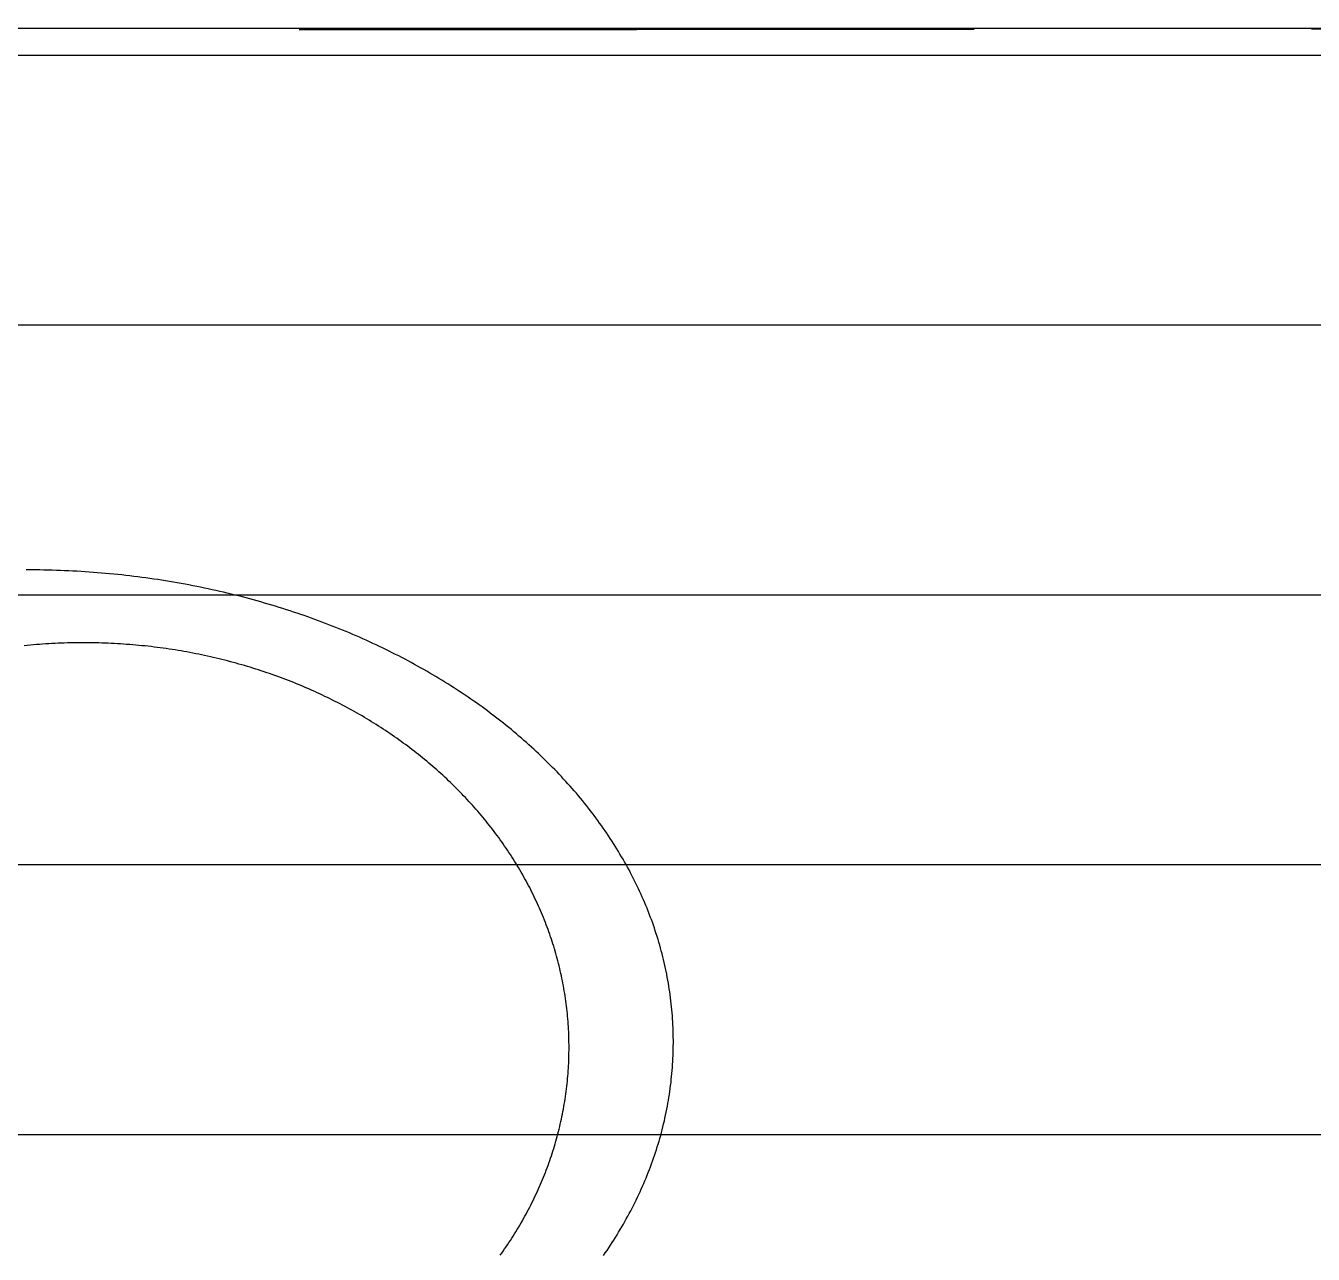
# Model space of a CAD drawing. Header units: millimetres. Extents: x 90740 to 167944, y -39332 to 25855.
# Drawn here: x 100345.9 to 100822.9, y 17308 to 17763.3 of the extents above; entities that cross this region are included whole.
import ezdxf

# ---------------------------------------------------------------- set-up
doc = ezdxf.new("R2010")
doc.units = ezdxf.units.MM
doc.linetypes.add('DASH', pattern=[75, 50, -25])
doc.layers.add('OKRAJOV__DILAT_CIA_PDL', color=2, linetype='Continuous')
doc.layers.add('PODLAHOVKA', color=7, linetype='Continuous')
doc.layers.add('XR$1$STANDARD', color=252, linetype='Continuous', lineweight=25)

# ---------------------------------------------------------------- blocks, each defined once
blk = doc.blocks.new('A$C90b3fe5d')
at = {"layer": 'XR$1$STANDARD', "linetype": 'Continuous', "lineweight": -2}
for p, q in [((582.23, 21223.38), (1832.23, 21223.38)), ((1070.79, 21022.67), (1070.38, 21022.67)), ((1072.35, 21022.66), (1070.79, 21022.67)), ((1073.9, 21022.65), (1072.35, 21022.66)), ((1075.44, 21022.63), (1073.9, 21022.65)), ((1076.99, 21022.6), (1075.44, 21022.63)), ((1078.53, 21022.56), (1076.99, 21022.6)), ((1080.07, 21022.52), (1078.53, 21022.56)), ((1081.61, 21022.47), (1080.07, 21022.52)), ((1083.14, 21022.42), (1081.61, 21022.47)), ((1084.68, 21022.35), (1083.14, 21022.42)), ((1086.21, 21022.28), (1084.68, 21022.35)), ((1087.73, 21022.21), (1086.21, 21022.28)), ((1089.26, 21022.12), (1087.73, 21022.21)), ((1090.78, 21022.03), (1089.26, 21022.12)), ((1092.3, 21021.93), (1090.78, 21022.03)), ((1093.82, 21021.83), (1092.3, 21021.93)), ((1095.33, 21021.72), (1093.82, 21021.83)), ((1096.84, 21021.6), (1095.33, 21021.72)), ((1098.35, 21021.47), (1096.84, 21021.6)), ((1099.85, 21021.34), (1098.35, 21021.47)), ((1101.36, 21021.2), (1099.85, 21021.34)), ((1102.86, 21021.06), (1101.36, 21021.2)), ((1104.35, 21020.91), (1102.86, 21021.06)), ((1105.85, 21020.75), (1104.35, 21020.91)), ((1107.34, 21020.58), (1105.85, 21020.75)), ((1108.82, 21020.41), (1107.34, 21020.58)), ((1110.31, 21020.23), (1108.82, 21020.41)), ((1111.79, 21020.05), (1110.31, 21020.23)), ((1113.27, 21019.85), (1111.79, 21020.05)), ((1114.74, 21019.66), (1113.27, 21019.85)), ((1116.22, 21019.45), (1114.74, 21019.66)), ((1117.68, 21019.24), (1116.22, 21019.45)), ((1119.15, 21019.02), (1117.68, 21019.24)), ((1120.61, 21018.8), (1119.15, 21019.02)), ((1122.07, 21018.57), (1120.61, 21018.8)), ((1123.53, 21018.33), (1122.07, 21018.57)), ((1124.98, 21018.08), (1123.53, 21018.33)), ((1126.43, 21017.83), (1124.98, 21018.08)), ((1127.87, 21017.58), (1126.43, 21017.83)), ((1129.32, 21017.31), (1127.87, 21017.58)), ((1130.75, 21017.05), (1129.32, 21017.31)), ((1132.19, 21016.77), (1130.75, 21017.05)), ((1133.62, 21016.49), (1132.19, 21016.77)), ((1135.05, 21016.2), (1133.62, 21016.49)), ((1136.47, 21015.91), (1135.05, 21016.2)), ((1137.89, 21015.6), (1136.47, 21015.91)), ((1139.31, 21015.3), (1137.89, 21015.6)), ((1140.73, 21014.99), (1139.31, 21015.3)), ((1142.14, 21014.67), (1140.73, 21014.99)), ((1143.54, 21014.34), (1142.14, 21014.67)), ((1144.94, 21014.01), (1143.54, 21014.34)), ((1146.34, 21013.67), (1144.94, 21014.01)), ((1147.74, 21013.33), (1146.34, 21013.67)), ((1149.13, 21012.98), (1147.74, 21013.33)), ((1150.51, 21012.62), (1149.13, 21012.98)), ((1151.9, 21012.26), (1150.51, 21012.62)), ((1153.28, 21011.89), (1151.9, 21012.26)), ((1154.65, 21011.52), (1153.28, 21011.89)), ((1156.02, 21011.14), (1154.65, 21011.52)), ((1157.39, 21010.76), (1156.02, 21011.14)), ((1158.75, 21010.36), (1157.39, 21010.76)), ((1160.11, 21009.97), (1158.75, 21010.36)), ((1161.47, 21009.56), (1160.11, 21009.97)), ((1162.82, 21009.15), (1161.47, 21009.56)), ((1164.16, 21008.74), (1162.82, 21009.15)), ((1165.51, 21008.32), (1164.16, 21008.74)), ((1166.84, 21007.89), (1165.51, 21008.32)), ((1168.18, 21007.46), (1166.84, 21007.89)), ((1169.51, 21007.02), (1168.18, 21007.46)), ((1170.83, 21006.58), (1169.51, 21007.02)), ((1172.15, 21006.13), (1170.83, 21006.58)), ((1173.47, 21005.68), (1172.15, 21006.13)), ((1174.78, 21005.22), (1173.47, 21005.68)), ((1176.09, 21004.75), (1174.78, 21005.22)), ((1177.39, 21004.28), (1176.09, 21004.75)), ((1178.69, 21003.8), (1177.39, 21004.28)), ((1179.99, 21003.32), (1178.69, 21003.8)), ((1181.28, 21002.83), (1179.99, 21003.32)), ((1182.56, 21002.34), (1181.28, 21002.83)), ((1183.84, 21001.84), (1182.56, 21002.34)), ((1185.12, 21001.33), (1183.84, 21001.84)), ((1186.39, 21000.82), (1185.12, 21001.33)), ((1187.66, 21000.31), (1186.39, 21000.82)), ((1188.92, 20999.78), (1187.66, 21000.31)), ((1077.68, 20995.2), (1076.54, 20995.13)), ((1078.83, 20995.27), (1077.68, 20995.2)), ((1079.97, 20995.34), (1078.83, 20995.27)), ((1081.12, 20995.39), (1079.97, 20995.34)), ((1082.27, 20995.45), (1081.12, 20995.39)), ((1083.42, 20995.49), (1082.27, 20995.45)), ((1084.57, 20995.53), (1083.42, 20995.49)), ((1085.73, 20995.56), (1084.57, 20995.53)), ((1086.88, 20995.59), (1085.73, 20995.56)), ((1088.04, 20995.61), (1086.88, 20995.59)), ((1089.2, 20995.63), (1088.04, 20995.61)), ((1090.37, 20995.64), (1089.2, 20995.63)), ((1091.53, 20995.64), (1090.37, 20995.64)), ((1092.69, 20995.64), (1091.53, 20995.64)), ((1091.53, 20995.64), (1091.53, 20995.64)), ((1093.86, 20995.63), (1092.69, 20995.64)), ((1095.02, 20995.61), (1093.86, 20995.63)), ((1096.18, 20995.59), (1095.02, 20995.61)), ((1097.33, 20995.56), (1096.18, 20995.59)), ((1098.49, 20995.53), (1097.33, 20995.56)), ((1099.64, 20995.49), (1098.49, 20995.53)), ((1100.79, 20995.45), (1099.64, 20995.49)), ((1101.94, 20995.39), (1100.79, 20995.45)), ((1103.09, 20995.34), (1101.94, 20995.39)), ((1104.24, 20995.27), (1103.09, 20995.34)), ((1105.38, 20995.2), (1104.24, 20995.27)), ((1106.52, 20995.13), (1105.38, 20995.2)), ((1190.17, 20999.26), (1188.92, 20999.78)), ((1191.43, 20998.73), (1190.17, 20999.26)), ((1192.67, 20998.19), (1191.43, 20998.73)), ((1193.92, 20997.65), (1192.67, 20998.19)), ((1195.15, 20997.1), (1193.92, 20997.65)), ((1196.39, 20996.55), (1195.15, 20997.1)), ((1197.61, 20995.99), (1196.39, 20996.55)), ((1198.84, 20995.42), (1197.61, 20995.99)), ((1200.05, 20994.86), (1198.84, 20995.42)), ((1070.86, 20994.66), (1069.73, 20994.55)), ((1071.99, 20994.77), (1070.86, 20994.66)), ((1073.13, 20994.87), (1071.99, 20994.77)), ((1074.26, 20994.96), (1073.13, 20994.87)), ((1075.4, 20995.05), (1074.26, 20994.96)), ((1076.54, 20995.13), (1075.4, 20995.05)), ((1107.66, 20995.05), (1106.52, 20995.13)), ((1108.8, 20994.96), (1107.66, 20995.05)), ((1109.93, 20994.87), (1108.8, 20994.96)), ((1111.07, 20994.77), (1109.93, 20994.87)), ((1112.2, 20994.66), (1111.07, 20994.77)), ((1113.33, 20994.55), (1112.2, 20994.66)), ((1114.46, 20994.44), (1113.33, 20994.55)), ((1115.58, 20994.31), (1114.46, 20994.44)), ((1116.7, 20994.19), (1115.58, 20994.31)), ((1117.82, 20994.05), (1116.7, 20994.19)), ((1118.94, 20993.91), (1117.82, 20994.05)), ((1120.06, 20993.77), (1118.94, 20993.91)), ((1121.17, 20993.62), (1120.06, 20993.77)), ((1122.28, 20993.46), (1121.17, 20993.62)), ((1123.39, 20993.3), (1122.28, 20993.46)), ((1124.5, 20993.13), (1123.39, 20993.3)), ((1125.61, 20992.96), (1124.5, 20993.13)), ((1126.71, 20992.78), (1125.61, 20992.96)), ((1127.81, 20992.59), (1126.71, 20992.78)), ((1128.9, 20992.4), (1127.81, 20992.59)), ((1130, 20992.21), (1128.9, 20992.4)), ((1131.09, 20992.01), (1130, 20992.21)), ((1132.18, 20991.8), (1131.09, 20992.01)), ((1133.27, 20991.59), (1132.18, 20991.8)), ((1134.35, 20991.37), (1133.27, 20991.59)), ((1135.44, 20991.15), (1134.35, 20991.37)), ((1136.52, 20990.92), (1135.44, 20991.15)), ((1137.59, 20990.68), (1136.52, 20990.92)), ((1138.67, 20990.44), (1137.59, 20990.68)), ((1139.74, 20990.2), (1138.67, 20990.44)), ((1201.27, 20994.28), (1200.05, 20994.86)), ((1202.47, 20993.7), (1201.27, 20994.28)), ((1203.68, 20993.12), (1202.47, 20993.7)), ((1204.87, 20992.53), (1203.68, 20993.12)), ((1206.07, 20991.93), (1204.87, 20992.53)), ((1207.25, 20991.33), (1206.07, 20991.93)), ((1208.44, 20990.73), (1207.25, 20991.33)), ((1209.61, 20990.12), (1208.44, 20990.73)), ((1140.81, 20989.95), (1139.74, 20990.2)), ((1141.87, 20989.69), (1140.81, 20989.95)), ((1142.94, 20989.43), (1141.87, 20989.69)), ((1144, 20989.17), (1142.94, 20989.43)), ((1145.06, 20988.9), (1144, 20989.17)), ((1146.11, 20988.62), (1145.06, 20988.9)), ((1147.17, 20988.34), (1146.11, 20988.62)), ((1148.22, 20988.05), (1147.17, 20988.34)), ((1149.26, 20987.76), (1148.22, 20988.05)), ((1150.31, 20987.46), (1149.26, 20987.76)), ((1151.35, 20987.16), (1150.31, 20987.46)), ((1152.39, 20986.85), (1151.35, 20987.16)), ((1153.42, 20986.54), (1152.39, 20986.85)), ((1154.45, 20986.22), (1153.42, 20986.54)), ((1155.48, 20985.9), (1154.45, 20986.22)), ((1156.51, 20985.57), (1155.48, 20985.9)), ((1210.78, 20989.51), (1209.61, 20990.12)), ((1211.95, 20988.89), (1210.78, 20989.51)), ((1213.11, 20988.26), (1211.95, 20988.89)), ((1214.27, 20987.63), (1213.11, 20988.26)), ((1215.42, 20987), (1214.27, 20987.63)), ((1216.56, 20986.36), (1215.42, 20987)), ((1217.7, 20985.71), (1216.56, 20986.36)), ((1218.84, 20985.06), (1217.7, 20985.71)), ((1157.53, 20985.24), (1156.51, 20985.57)), ((1158.55, 20984.9), (1157.53, 20985.24)), ((1159.57, 20984.55), (1158.55, 20984.9)), ((1160.58, 20984.21), (1159.57, 20984.55)), ((1161.59, 20983.85), (1160.58, 20984.21)), ((1162.6, 20983.49), (1161.59, 20983.85)), ((1163.61, 20983.13), (1162.6, 20983.49)), ((1164.61, 20982.76), (1163.61, 20983.13)), ((1165.61, 20982.39), (1164.61, 20982.76)), ((1166.6, 20982.01), (1165.61, 20982.39)), ((1167.59, 20981.63), (1166.6, 20982.01)), ((1168.58, 20981.24), (1167.59, 20981.63)), ((1169.57, 20980.85), (1168.58, 20981.24)), ((1219.96, 20984.41), (1218.84, 20985.06)), ((1221.09, 20983.75), (1219.96, 20984.41)), ((1222.2, 20983.09), (1221.09, 20983.75)), ((1223.32, 20982.42), (1222.2, 20983.09)), ((1224.42, 20981.75), (1223.32, 20982.42)), ((1225.52, 20981.07), (1224.42, 20981.75)), ((1226.62, 20980.39), (1225.52, 20981.07)), ((1170.55, 20980.45), (1169.57, 20980.85)), ((1171.53, 20980.05), (1170.55, 20980.45)), ((1172.5, 20979.64), (1171.53, 20980.05)), ((1173.48, 20979.23), (1172.5, 20979.64)), ((1174.44, 20978.81), (1173.48, 20979.23)), ((1175.41, 20978.39), (1174.44, 20978.81)), ((1176.37, 20977.97), (1175.41, 20978.39)), ((1177.33, 20977.54), (1176.37, 20977.97)), ((1178.28, 20977.1), (1177.33, 20977.54)), ((1179.24, 20976.66), (1178.28, 20977.1)), ((1180.18, 20976.22), (1179.24, 20976.66)), ((1181.13, 20975.77), (1180.18, 20976.22)), ((1227.71, 20979.7), (1226.62, 20980.39)), ((1228.79, 20979.01), (1227.71, 20979.7)), ((1229.87, 20978.31), (1228.79, 20979.01)), ((1230.94, 20977.61), (1229.87, 20978.31)), ((1232, 20976.9), (1230.94, 20977.61)), ((1233.06, 20976.19), (1232, 20976.9)), ((1234.12, 20975.48), (1233.06, 20976.19)), ((1182.07, 20975.31), (1181.13, 20975.77)), ((1183, 20974.85), (1182.07, 20975.31)), ((1183.94, 20974.39), (1183, 20974.85)), ((1184.87, 20973.92), (1183.94, 20974.39)), ((1185.79, 20973.45), (1184.87, 20973.92)), ((1186.72, 20972.98), (1185.79, 20973.45)), ((1187.63, 20972.49), (1186.72, 20972.98)), ((1188.55, 20972.01), (1187.63, 20972.49)), ((1189.46, 20971.52), (1188.55, 20972.01)), ((1190.37, 20971.02), (1189.46, 20971.52)), ((1235.17, 20974.76), (1234.12, 20975.48)), ((1236.21, 20974.03), (1235.17, 20974.76)), ((1237.25, 20973.31), (1236.21, 20974.03)), ((1238.28, 20972.57), (1237.25, 20973.31)), ((1239.3, 20971.83), (1238.28, 20972.57)), ((1240.32, 20971.09), (1239.3, 20971.83)), ((1191.27, 20970.53), (1190.37, 20971.02)), ((1192.17, 20970.02), (1191.27, 20970.53)), ((1193.07, 20969.51), (1192.17, 20970.02)), ((1193.96, 20969), (1193.07, 20969.51)), ((1194.85, 20968.49), (1193.96, 20969)), ((1195.73, 20967.97), (1194.85, 20968.49)), ((1196.61, 20967.44), (1195.73, 20967.97)), ((1197.49, 20966.91), (1196.61, 20967.44)), ((1198.36, 20966.38), (1197.49, 20966.91)), ((1241.33, 20970.35), (1240.32, 20971.09)), ((1242.34, 20969.6), (1241.33, 20970.35)), ((1243.34, 20968.84), (1242.34, 20969.6)), ((1244.33, 20968.08), (1243.34, 20968.84)), ((1245.32, 20967.32), (1244.33, 20968.08)), ((1246.3, 20966.55), (1245.32, 20967.32)), ((1199.23, 20965.84), (1198.36, 20966.38)), ((1200.09, 20965.3), (1199.23, 20965.84)), ((1200.95, 20964.75), (1200.09, 20965.3)), ((1201.81, 20964.2), (1200.95, 20964.75)), ((1202.66, 20963.65), (1201.81, 20964.2)), ((1203.51, 20963.09), (1202.66, 20963.65)), ((1204.35, 20962.53), (1203.51, 20963.09)), ((1205.19, 20961.96), (1204.35, 20962.53)), ((1206.03, 20961.39), (1205.19, 20961.96)), ((1247.28, 20965.78), (1246.3, 20966.55)), ((1248.24, 20965), (1247.28, 20965.78)), ((1249.21, 20964.22), (1248.24, 20965)), ((1250.16, 20963.43), (1249.21, 20964.22)), ((1251.11, 20962.65), (1250.16, 20963.43)), ((1252.06, 20961.85), (1251.11, 20962.65)), ((1252.99, 20961.05), (1252.06, 20961.85)), ((1206.86, 20960.81), (1206.03, 20961.39)), ((1207.69, 20960.23), (1206.86, 20960.81)), ((1208.51, 20959.65), (1207.69, 20960.23)), ((1209.33, 20959.06), (1208.51, 20959.65)), ((1210.14, 20958.47), (1209.33, 20959.06)), ((1210.95, 20957.88), (1210.14, 20958.47)), ((1211.76, 20957.28), (1210.95, 20957.88)), ((1212.56, 20956.67), (1211.76, 20957.28)), ((1253.92, 20960.25), (1252.99, 20961.05)), ((1254.85, 20959.45), (1253.92, 20960.25)), ((1255.77, 20958.64), (1254.85, 20959.45)), ((1256.68, 20957.82), (1255.77, 20958.64)), ((1257.58, 20957), (1256.68, 20957.82)), ((1213.36, 20956.07), (1212.56, 20956.67)), ((1214.15, 20955.45), (1213.36, 20956.07)), ((1214.94, 20954.84), (1214.15, 20955.45)), ((1215.72, 20954.22), (1214.94, 20954.84)), ((1216.5, 20953.6), (1215.72, 20954.22)), ((1217.27, 20952.97), (1216.5, 20953.6)), ((1218.04, 20952.34), (1217.27, 20952.97)), ((1218.81, 20951.71), (1218.04, 20952.34)), ((1258.48, 20956.18), (1257.58, 20957)), ((1259.37, 20955.36), (1258.48, 20956.18)), ((1260.25, 20954.53), (1259.37, 20955.36)), ((1261.13, 20953.69), (1260.25, 20954.53)), ((1262, 20952.85), (1261.13, 20953.69)), ((1262.87, 20952.01), (1262, 20952.85)), ((1219.57, 20951.07), (1218.81, 20951.71)), ((1220.33, 20950.43), (1219.57, 20951.07)), ((1221.08, 20949.78), (1220.33, 20950.43)), ((1221.83, 20949.13), (1221.08, 20949.78)), ((1222.57, 20948.48), (1221.83, 20949.13)), ((1223.31, 20947.82), (1222.57, 20948.48)), ((1224.04, 20947.16), (1223.31, 20947.82)), ((1263.72, 20951.17), (1262.87, 20952.01)), ((1264.57, 20950.32), (1263.72, 20951.17)), ((1265.42, 20949.46), (1264.57, 20950.32)), ((1266.26, 20948.61), (1265.42, 20949.46)), ((1267.09, 20947.74), (1266.26, 20948.61)), ((1267.91, 20946.88), (1267.09, 20947.74)), ((1224.77, 20946.5), (1224.04, 20947.16)), ((1225.49, 20945.83), (1224.77, 20946.5)), ((1226.21, 20945.16), (1225.49, 20945.83)), ((1226.93, 20944.48), (1226.21, 20945.16)), ((1227.64, 20943.8), (1226.93, 20944.48)), ((1228.34, 20943.12), (1227.64, 20943.8)), ((1229.04, 20942.44), (1228.34, 20943.12)), ((1268.72, 20946.01), (1267.91, 20946.88)), ((1269.53, 20945.14), (1268.72, 20946.01)), ((1270.34, 20944.26), (1269.53, 20945.14)), ((1271.13, 20943.38), (1270.34, 20944.26)), ((1271.92, 20942.5), (1271.13, 20943.38)), ((1229.74, 20941.75), (1229.04, 20942.44)), ((1230.43, 20941.05), (1229.74, 20941.75)), ((1231.11, 20940.36), (1230.43, 20941.05)), ((1231.79, 20939.66), (1231.11, 20940.36)), ((1232.47, 20938.95), (1231.79, 20939.66)), ((1233.14, 20938.25), (1232.47, 20938.95)), ((1233.8, 20937.54), (1233.14, 20938.25)), ((1272.7, 20941.61), (1271.92, 20942.5)), ((1273.47, 20940.72), (1272.7, 20941.61)), ((1274.24, 20939.83), (1273.47, 20940.72)), ((1275, 20938.93), (1274.24, 20939.83)), ((1275.75, 20938.03), (1275, 20938.93)), ((1276.5, 20937.12), (1275.75, 20938.03)), ((1234.47, 20936.82), (1233.8, 20937.54)), ((1235.12, 20936.11), (1234.47, 20936.82)), ((1235.77, 20935.39), (1235.12, 20936.11)), ((1236.42, 20934.66), (1235.77, 20935.39)), ((1237.06, 20933.94), (1236.42, 20934.66)), ((1237.69, 20933.21), (1237.06, 20933.94)), ((1238.32, 20932.47), (1237.69, 20933.21)), ((1277.23, 20936.21), (1276.5, 20937.12)), ((1277.96, 20935.3), (1277.23, 20936.21)), ((1278.69, 20934.39), (1277.96, 20935.3)), ((1279.4, 20933.47), (1278.69, 20934.39)), ((1280.11, 20932.54), (1279.4, 20933.47)), ((1238.95, 20931.74), (1238.32, 20932.47)), ((1239.57, 20931), (1238.95, 20931.74)), ((1240.18, 20930.25), (1239.57, 20931)), ((1240.79, 20929.51), (1240.18, 20930.25)), ((1241.39, 20928.76), (1240.79, 20929.51)), ((1241.99, 20928), (1241.39, 20928.76)), ((1280.81, 20931.62), (1280.11, 20932.54)), ((1281.5, 20930.69), (1280.81, 20931.62)), ((1282.19, 20929.75), (1281.5, 20930.69)), ((1282.87, 20928.82), (1282.19, 20929.75)), ((1283.54, 20927.88), (1282.87, 20928.82)), ((1242.59, 20927.25), (1241.99, 20928)), ((1243.17, 20926.49), (1242.59, 20927.25)), ((1243.76, 20925.73), (1243.17, 20926.49)), ((1244.33, 20924.96), (1243.76, 20925.73)), ((1244.91, 20924.19), (1244.33, 20924.96)), ((1245.47, 20923.42), (1244.91, 20924.19)), ((1284.2, 20926.94), (1283.54, 20927.88)), ((1284.86, 20925.99), (1284.2, 20926.94)), ((1285.51, 20925.04), (1284.86, 20925.99)), ((1286.15, 20924.09), (1285.51, 20925.04)), ((1286.78, 20923.13), (1286.15, 20924.09)), ((1246.03, 20922.65), (1245.47, 20923.42)), ((1246.59, 20921.87), (1246.03, 20922.65)), ((1247.14, 20921.09), (1246.59, 20921.87)), ((1247.68, 20920.3), (1247.14, 20921.09)), ((1248.22, 20919.52), (1247.68, 20920.3)), ((1248.76, 20918.73), (1248.22, 20919.52)), ((1287.4, 20922.17), (1286.78, 20923.13)), ((1288.02, 20921.21), (1287.4, 20922.17)), ((1288.63, 20920.25), (1288.02, 20921.21)), ((1289.23, 20919.28), (1288.63, 20920.25)), ((1289.82, 20918.31), (1289.23, 20919.28)), ((1249.28, 20917.93), (1248.76, 20918.73)), ((1249.81, 20917.14), (1249.28, 20917.93)), ((1250.32, 20916.34), (1249.81, 20917.14)), ((1250.83, 20915.54), (1250.32, 20916.34)), ((1251.34, 20914.73), (1250.83, 20915.54)), ((1251.84, 20913.93), (1251.34, 20914.73)), ((1290.41, 20917.33), (1289.82, 20918.31)), ((1290.99, 20916.35), (1290.41, 20917.33)), ((1291.56, 20915.37), (1290.99, 20916.35)), ((1292.12, 20914.39), (1291.56, 20915.37)), ((1292.67, 20913.4), (1292.12, 20914.39)), ((1252.33, 20913.12), (1251.84, 20913.93)), ((1252.82, 20912.3), (1252.33, 20913.12)), ((1253.3, 20911.49), (1252.82, 20912.3)), ((1253.78, 20910.67), (1253.3, 20911.49)), ((1254.25, 20909.85), (1253.78, 20910.67)), ((1254.72, 20909.03), (1254.25, 20909.85)), ((1293.22, 20912.41), (1292.67, 20913.4)), ((1293.76, 20911.42), (1293.22, 20912.41)), ((1294.29, 20910.42), (1293.76, 20911.42)), ((1294.81, 20909.42), (1294.29, 20910.42)), ((1295.32, 20908.42), (1294.81, 20909.42)), ((1255.18, 20908.2), (1254.72, 20909.03)), ((1255.63, 20907.37), (1255.18, 20908.2)), ((1256.08, 20906.54), (1255.63, 20907.37)), ((1256.52, 20905.7), (1256.08, 20906.54)), ((1256.96, 20904.87), (1256.52, 20905.7)), ((1257.39, 20904.03), (1256.96, 20904.87)), ((1295.83, 20907.42), (1295.32, 20908.42)), ((1296.32, 20906.41), (1295.83, 20907.42)), ((1296.81, 20905.4), (1296.32, 20906.41)), ((1297.29, 20904.39), (1296.81, 20905.4)), ((1257.81, 20903.18), (1257.39, 20904.03)), ((1258.23, 20902.34), (1257.81, 20903.18)), ((1258.64, 20901.49), (1258.23, 20902.34)), ((1259.05, 20900.64), (1258.64, 20901.49)), ((1259.45, 20899.79), (1259.05, 20900.64)), ((1297.76, 20903.37), (1297.29, 20904.39)), ((1298.23, 20902.35), (1297.76, 20903.37)), ((1298.68, 20901.33), (1298.23, 20902.35)), ((1299.13, 20900.31), (1298.68, 20901.33)), ((1299.57, 20899.28), (1299.13, 20900.31)), ((1259.84, 20898.93), (1259.45, 20899.79)), ((1260.23, 20898.07), (1259.84, 20898.93)), ((1260.61, 20897.21), (1260.23, 20898.07)), ((1260.98, 20896.35), (1260.61, 20897.21)), ((1261.35, 20895.49), (1260.98, 20896.35)), ((1261.72, 20894.62), (1261.35, 20895.49)), ((1300, 20898.25), (1299.57, 20899.28)), ((1300.42, 20897.22), (1300, 20898.25)), ((1300.84, 20896.18), (1300.42, 20897.22)), ((1301.24, 20895.14), (1300.84, 20896.18)), ((1301.64, 20894.1), (1301.24, 20895.14)), ((1262.07, 20893.75), (1261.72, 20894.62)), ((1262.42, 20892.88), (1262.07, 20893.75)), ((1262.77, 20892), (1262.42, 20892.88)), ((1263.11, 20891.12), (1262.77, 20892)), ((1263.44, 20890.24), (1263.11, 20891.12)), ((1302.03, 20893.06), (1301.64, 20894.1)), ((1302.41, 20892.02), (1302.03, 20893.06)), ((1302.78, 20890.97), (1302.41, 20892.02)), ((1303.14, 20889.92), (1302.78, 20890.97)), ((1263.76, 20889.36), (1263.44, 20890.24)), ((1264.08, 20888.48), (1263.76, 20889.36)), ((1264.4, 20887.59), (1264.08, 20888.48)), ((1264.7, 20886.7), (1264.4, 20887.59)), ((1265, 20885.81), (1264.7, 20886.7)), ((1265.3, 20884.92), (1265, 20885.81)), ((1303.49, 20888.87), (1303.14, 20889.92)), ((1303.84, 20887.81), (1303.49, 20888.87)), ((1304.17, 20886.75), (1303.84, 20887.81)), ((1304.5, 20885.69), (1304.17, 20886.75)), ((1304.82, 20884.63), (1304.5, 20885.69)), ((1265.58, 20884.02), (1265.3, 20884.92)), ((1265.86, 20883.13), (1265.58, 20884.02)), ((1266.14, 20882.23), (1265.86, 20883.13)), ((1266.41, 20881.33), (1266.14, 20882.23)), ((1266.67, 20880.42), (1266.41, 20881.33)), ((1305.13, 20883.56), (1304.82, 20884.63)), ((1305.43, 20882.5), (1305.13, 20883.56)), ((1305.72, 20881.43), (1305.43, 20882.5)), ((1306, 20880.36), (1305.72, 20881.43)), ((1266.92, 20879.51), (1266.67, 20880.42)), ((1267.17, 20878.61), (1266.92, 20879.51)), ((1267.41, 20877.7), (1267.17, 20878.61)), ((1267.65, 20876.78), (1267.41, 20877.7)), ((1267.87, 20875.87), (1267.65, 20876.78)), ((1306.27, 20879.28), (1306, 20880.36)), ((1306.54, 20878.2), (1306.27, 20879.28)), ((1306.79, 20877.13), (1306.54, 20878.2)), ((1307.04, 20876.04), (1306.79, 20877.13)), ((1307.28, 20874.96), (1307.04, 20876.04)), ((1268.1, 20874.95), (1267.87, 20875.87)), ((1268.31, 20874.03), (1268.1, 20874.95)), ((1268.52, 20873.11), (1268.31, 20874.03)), ((1268.72, 20872.19), (1268.52, 20873.11)), ((1268.91, 20871.27), (1268.72, 20872.19)), ((1269.1, 20870.34), (1268.91, 20871.27)), ((1307.51, 20873.88), (1307.28, 20874.96)), ((1307.73, 20872.79), (1307.51, 20873.88)), ((1307.94, 20871.7), (1307.73, 20872.79)), ((1308.14, 20870.61), (1307.94, 20871.7)), ((1269.28, 20869.41), (1269.1, 20870.34)), ((1269.46, 20868.48), (1269.28, 20869.41)), ((1269.62, 20867.55), (1269.46, 20868.48)), ((1269.78, 20866.62), (1269.62, 20867.55)), ((1269.94, 20865.68), (1269.78, 20866.62)), ((1308.33, 20869.51), (1308.14, 20870.61)), ((1308.51, 20868.42), (1308.33, 20869.51)), ((1308.68, 20867.32), (1308.51, 20868.42)), ((1308.85, 20866.22), (1308.68, 20867.32)), ((1270.08, 20864.74), (1269.94, 20865.68)), ((1270.22, 20863.8), (1270.08, 20864.74)), ((1270.36, 20862.86), (1270.22, 20863.8)), ((1270.48, 20861.92), (1270.36, 20862.86)), ((1270.6, 20860.98), (1270.48, 20861.92)), ((1309, 20865.11), (1308.85, 20866.22)), ((1309.15, 20864.01), (1309, 20865.11)), ((1309.28, 20862.9), (1309.15, 20864.01)), ((1309.41, 20861.8), (1309.28, 20862.9)), ((1309.53, 20860.69), (1309.41, 20861.8)), ((1270.71, 20860.03), (1270.6, 20860.98)), ((1270.82, 20859.08), (1270.71, 20860.03)), ((1270.92, 20858.13), (1270.82, 20859.08)), ((1271.01, 20857.18), (1270.92, 20858.13)), ((1271.09, 20856.23), (1271.01, 20857.18)), ((1309.63, 20859.57), (1309.53, 20860.69)), ((1309.73, 20858.46), (1309.63, 20859.57)), ((1309.82, 20857.34), (1309.73, 20858.46)), ((1309.9, 20856.23), (1309.82, 20857.34)), ((1271.17, 20855.27), (1271.09, 20856.23)), ((1271.23, 20854.32), (1271.17, 20855.27)), ((1271.3, 20853.36), (1271.23, 20854.32)), ((1271.35, 20852.4), (1271.3, 20853.36)), ((1271.4, 20851.44), (1271.35, 20852.4)), ((1309.97, 20855.11), (1309.9, 20856.23)), ((1310.03, 20853.99), (1309.97, 20855.11)), ((1310.08, 20852.86), (1310.03, 20853.99)), ((1310.12, 20851.74), (1310.08, 20852.86)), ((1271.44, 20850.48), (1271.4, 20851.44)), ((1271.47, 20849.51), (1271.44, 20850.48)), ((1271.5, 20848.55), (1271.47, 20849.51)), ((1271.52, 20847.58), (1271.5, 20848.55)), ((1271.53, 20846.61), (1271.52, 20847.58)), ((1310.15, 20850.61), (1310.12, 20851.74)), ((1310.17, 20849.48), (1310.15, 20850.61)), ((1310.18, 20848.35), (1310.17, 20849.48)), ((1310.18, 20847.22), (1310.18, 20848.35)), ((1271.47, 20841.77), (1271.5, 20842.73)), ((1271.5, 20842.73), (1271.52, 20843.7)), ((1271.52, 20843.7), (1271.53, 20844.67)), ((1271.53, 20845.64), (1271.53, 20846.61)), ((1271.53, 20844.67), (1271.53, 20845.64)), ((1310.04, 20841.58), (1310.08, 20842.7)), ((1310.08, 20842.7), (1310.12, 20843.83)), ((1310.12, 20843.83), (1310.15, 20844.96)), ((1310.15, 20844.96), (1310.17, 20846.09)), ((1310.17, 20846.09), (1310.18, 20847.22)), ((1271.23, 20836.96), (1271.3, 20837.92)), ((1271.3, 20837.92), (1271.35, 20838.88)), ((1271.35, 20838.88), (1271.4, 20839.84)), ((1271.4, 20839.84), (1271.44, 20840.8)), ((1271.44, 20840.8), (1271.47, 20841.77)), ((1309.75, 20837.1), (1309.83, 20838.22)), ((1309.83, 20838.22), (1309.91, 20839.34)), ((1309.91, 20839.34), (1309.98, 20840.46)), ((1309.98, 20840.46), (1310.04, 20841.58)), ((1270.82, 20832.2), (1270.92, 20833.15)), ((1270.92, 20833.15), (1271.01, 20834.1)), ((1271.01, 20834.1), (1271.09, 20835.05)), ((1271.09, 20835.05), (1271.17, 20836.01)), ((1271.17, 20836.01), (1271.23, 20836.96)), ((1309.31, 20832.65), (1309.43, 20833.76)), ((1309.43, 20833.76), (1309.55, 20834.87)), ((1309.55, 20834.87), (1309.65, 20835.98)), ((1309.65, 20835.98), (1309.75, 20837.1)), ((1270.22, 20827.47), (1270.36, 20828.42)), ((1270.36, 20828.42), (1270.48, 20829.36)), ((1270.48, 20829.36), (1270.6, 20830.3)), ((1270.6, 20830.3), (1270.71, 20831.25)), ((1270.71, 20831.25), (1270.82, 20832.2)), ((1308.71, 20828.23), (1308.88, 20829.33)), ((1308.88, 20829.33), (1309.03, 20830.43)), ((1309.03, 20830.43), (1309.17, 20831.54)), ((1309.17, 20831.54), (1309.31, 20832.65)), ((1269.46, 20822.8), (1269.62, 20823.73)), ((1269.62, 20823.73), (1269.78, 20824.66)), ((1269.78, 20824.66), (1269.94, 20825.6)), ((1269.94, 20825.6), (1270.08, 20826.53)), ((1270.08, 20826.53), (1270.22, 20827.47)), ((1307.76, 20822.75), (1307.97, 20823.84)), ((1307.97, 20823.84), (1308.17, 20824.94)), ((1308.17, 20824.94), (1308.36, 20826.03)), ((1308.36, 20826.03), (1308.54, 20827.13)), ((1308.54, 20827.13), (1308.71, 20828.23)), ((1268.52, 20818.16), (1268.72, 20819.09)), ((1268.72, 20819.09), (1268.91, 20820.01)), ((1268.91, 20820.01), (1269.1, 20820.94)), ((1269.1, 20820.94), (1269.28, 20821.87)), ((1269.28, 20821.87), (1269.46, 20822.8)), ((1306.84, 20818.41), (1307.08, 20819.49)), ((1307.08, 20819.49), (1307.32, 20820.57)), ((1307.32, 20820.57), (1307.55, 20821.66)), ((1307.55, 20821.66), (1307.76, 20822.75)), ((1267.41, 20813.58), (1267.65, 20814.49)), ((1267.65, 20814.49), (1267.87, 20815.41)), ((1267.87, 20815.41), (1268.1, 20816.33)), ((1268.1, 20816.33), (1268.31, 20817.24)), ((1268.31, 20817.24), (1268.52, 20818.16)), ((1305.48, 20813.03), (1305.77, 20814.1)), ((1305.77, 20814.1), (1306.05, 20815.17)), ((1306.05, 20815.17), (1306.32, 20816.25)), ((1306.32, 20816.25), (1306.58, 20817.33)), ((1306.58, 20817.33), (1306.84, 20818.41)), ((1266.14, 20809.05), (1266.41, 20809.95)), ((1266.41, 20809.95), (1266.67, 20810.86)), ((1266.67, 20810.86), (1266.92, 20811.76)), ((1266.92, 20811.76), (1267.17, 20812.67)), ((1267.17, 20812.67), (1267.41, 20813.58)), ((1304.23, 20808.77), (1304.55, 20809.83)), ((1304.55, 20809.83), (1304.87, 20810.89)), ((1304.87, 20810.89), (1305.18, 20811.96)), ((1305.18, 20811.96), (1305.48, 20813.03)), ((1264.4, 20803.69), (1264.7, 20804.58)), ((1264.7, 20804.58), (1265, 20805.47)), ((1265, 20805.47), (1265.3, 20806.36)), ((1265.3, 20806.36), (1265.58, 20807.25)), ((1265.58, 20807.25), (1265.86, 20808.15)), ((1265.86, 20808.15), (1266.14, 20809.05)), ((1302.47, 20803.5), (1302.84, 20804.55)), ((1302.84, 20804.55), (1303.2, 20805.6)), ((1303.2, 20805.6), (1303.55, 20806.65)), ((1303.55, 20806.65), (1303.89, 20807.71)), ((1303.89, 20807.71), (1304.23, 20808.77)), ((1262.77, 20799.28), (1263.11, 20800.15)), ((1263.11, 20800.15), (1263.44, 20801.03)), ((1263.44, 20801.03), (1263.76, 20801.92)), ((1263.76, 20801.92), (1264.08, 20802.8)), ((1264.08, 20802.8), (1264.4, 20803.69)), ((1300.9, 20799.33), (1301.31, 20800.37)), ((1301.31, 20800.37), (1301.7, 20801.41)), ((1301.7, 20801.41), (1302.09, 20802.45)), ((1302.09, 20802.45), (1302.47, 20803.5)), ((1260.61, 20794.06), (1260.98, 20794.93)), ((1260.98, 20794.93), (1261.35, 20795.79)), ((1261.35, 20795.79), (1261.72, 20796.66)), ((1261.72, 20796.66), (1262.07, 20797.53)), ((1262.07, 20797.53), (1262.42, 20798.4)), ((1262.42, 20798.4), (1262.77, 20799.28)), ((1298.76, 20794.18), (1299.2, 20795.2)), ((1299.2, 20795.2), (1299.64, 20796.23)), ((1299.64, 20796.23), (1300.07, 20797.26)), ((1300.07, 20797.26), (1300.49, 20798.29)), ((1300.49, 20798.29), (1300.9, 20799.33)), ((1258.64, 20789.79), (1259.05, 20790.64)), ((1259.05, 20790.64), (1259.45, 20791.49)), ((1259.45, 20791.49), (1259.84, 20792.35)), ((1259.84, 20792.35), (1260.23, 20793.2)), ((1260.23, 20793.2), (1260.61, 20794.06)), ((1296.89, 20790.1), (1297.37, 20791.12)), ((1297.37, 20791.12), (1297.84, 20792.13)), ((1297.84, 20792.13), (1298.3, 20793.15)), ((1298.3, 20793.15), (1298.76, 20794.18)), ((1256.08, 20784.74), (1256.52, 20785.58)), ((1256.52, 20785.58), (1256.96, 20786.41)), ((1256.96, 20786.41), (1257.39, 20787.25)), ((1257.39, 20787.25), (1257.81, 20788.1)), ((1257.81, 20788.1), (1258.23, 20788.94)), ((1258.23, 20788.94), (1258.64, 20789.79)), ((1294.37, 20785.07), (1294.89, 20786.07)), ((1294.89, 20786.07), (1295.4, 20787.08)), ((1295.4, 20787.08), (1295.91, 20788.08)), ((1295.91, 20788.08), (1296.4, 20789.09)), ((1296.4, 20789.09), (1296.89, 20790.1)), ((1253.3, 20779.79), (1253.78, 20780.61)), ((1253.78, 20780.61), (1254.25, 20781.43)), ((1254.25, 20781.43), (1254.72, 20782.25)), ((1254.72, 20782.25), (1255.18, 20783.08)), ((1255.18, 20783.08), (1255.63, 20783.91)), ((1255.63, 20783.91), (1256.08, 20784.74)), ((1291.65, 20780.12), (1292.21, 20781.1)), ((1292.21, 20781.1), (1292.76, 20782.09)), ((1292.76, 20782.09), (1293.3, 20783.08)), ((1293.3, 20783.08), (1293.84, 20784.08)), ((1293.84, 20784.08), (1294.37, 20785.07)), ((1250.83, 20775.74), (1251.34, 20776.54)), ((1251.34, 20776.54), (1251.84, 20777.35)), ((1251.84, 20777.35), (1252.33, 20778.16)), ((1252.33, 20778.16), (1252.82, 20778.97)), ((1252.82, 20778.97), (1253.3, 20779.79)), ((1288.72, 20775.24), (1289.32, 20776.21)), ((1289.32, 20776.21), (1289.92, 20777.18)), ((1289.92, 20777.18), (1290.5, 20778.16)), ((1290.5, 20778.16), (1291.08, 20779.14)), ((1291.08, 20779.14), (1291.65, 20780.12)), ((1247.68, 20770.98), (1248.22, 20771.76)), ((1248.22, 20771.76), (1248.76, 20772.55)), ((1248.76, 20772.55), (1249.28, 20773.34)), ((1249.28, 20773.34), (1249.81, 20774.14)), ((1249.81, 20774.14), (1250.32, 20774.94)), ((1250.32, 20774.94), (1250.83, 20775.74)), ((1285.6, 20770.44), (1286.24, 20771.39)), ((1286.24, 20771.39), (1286.88, 20772.35)), ((1286.88, 20772.35), (1287.5, 20773.31)), ((1287.5, 20773.31), (1288.12, 20774.27)), ((1288.12, 20774.27), (1288.72, 20775.24)), ((1246.03, 20768.63), (1246.59, 20769.41)), ((1246.59, 20769.41), (1247.14, 20770.19)), ((1247.14, 20770.19), (1247.68, 20770.98)), ((1284.3, 20768.54), (1284.96, 20769.49)), ((1284.96, 20769.49), (1285.6, 20770.44))]:
    blk.add_line(p, q, dxfattribs=at)

msp = doc.modelspace()

# ---------------------------------------------------------------- linework, layer by layer
at = {"layer": 'OKRAJOV__DILAT_CIA_PDL', "color": 95, "linetype": 'DASH', "lineweight": 40, "ltscale": 5}
msp.add_lwpolyline([(102197.28, 17763.32), (100018.51, 17761.44), (100017.89, 14802.38), (104017.89, 14802.38)], dxfattribs=at)
at = {"layer": 'PODLAHOVKA', "color": 12, "ltscale": 5}
for points in [[(102600.47, 14852.38), (100115.7, 14852.38), (100102.37, 14857.9), (100073.42, 14886.86), (100067.89, 14900.19), (100067.89, 17704.57), (100073.42, 17717.9), (100102.37, 17746.86), (100115.7, 17752.38), (103611.85, 17752.38)], [(103611.85, 17652.38), (100157.74, 17652.38), (100146.63, 17647.78), (100121.15, 17622.3), (100117.89, 17614.45), (100117.89, 17590.32), (100121.15, 17582.46), (100146.63, 17556.98), (100157.74, 17552.38), (103611.85, 17552.38)], [(103611.85, 17452.38), (100157.74, 17452.38), (100146.63, 17447.78), (100121.15, 17422.3), (100117.89, 17414.45), (100117.89, 17390.32), (100121.15, 17382.46), (100146.63, 17356.98), (100157.74, 17352.38), (103403.42, 17352.38)]]:
    msp.add_lwpolyline(points, dxfattribs=at)

# ---------------------------------------------------------------- block references
at = {"linetype": 'Continuous'}
msp.add_blockref('A$C90b3fe5d', (99275.67, -3461), dxfattribs=at)

doc.saveas('drawing.dxf')
